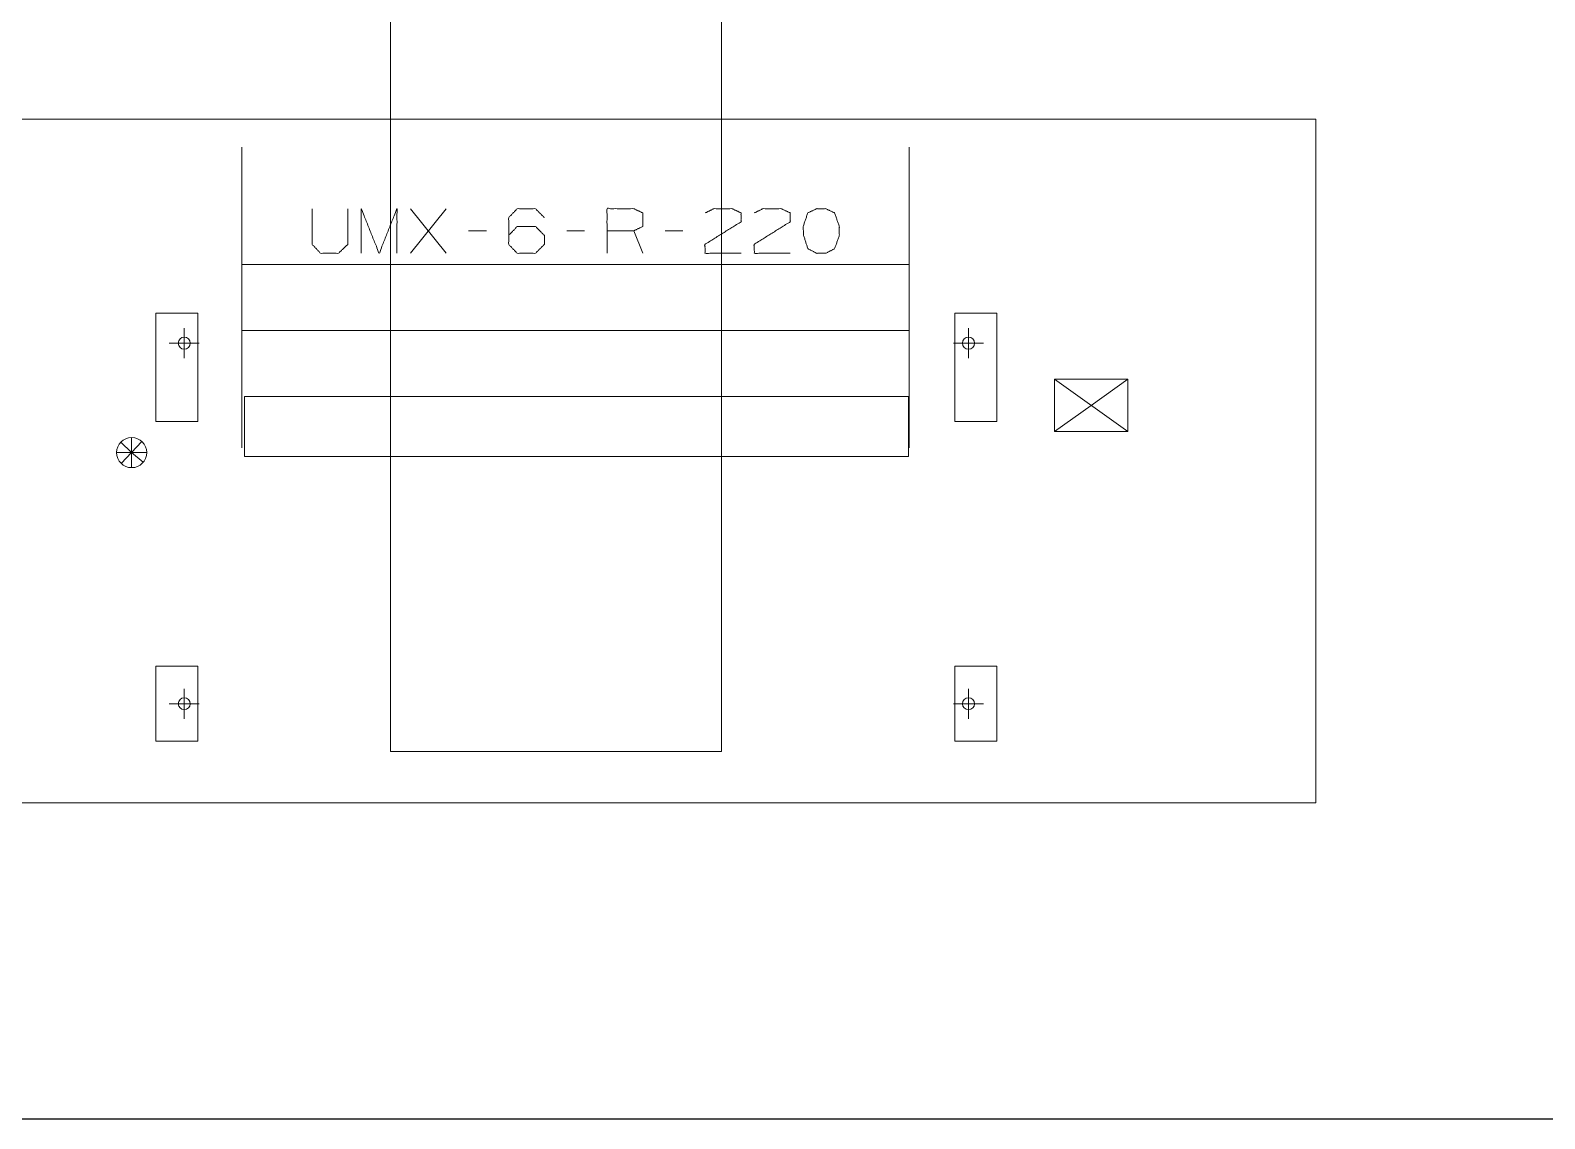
# Model space of a CAD drawing. Header units: millimetres. Extents: x 3056 to 110866, y 16649 to 58349.
# Drawn here: x 78308 to 83344, y 16649 to 20269 of the extents above; entities that cross this region are included whole.
import ezdxf

# ---------------------------------------------------------------- set-up
doc = ezdxf.new("R2010")
doc.units = ezdxf.units.MM
doc.layers.add('1', color=7, linetype='Continuous', true_color=0xffffff)

msp = doc.modelspace()

# ---------------------------------------------------------------- linework, layer by layer
at = {"layer": '1', "color": 143, "linetype": 'Continuous', "lineweight": 13}
for p, q in [((79506.5, 54003.3), (79506.5, 17870.4)), ((80606.5, 17870.4), (80606.5, 53903.3)), ((110866.5, 16649.3), (3056.5, 16649.3))]:
    msp.add_line(p, q, dxfattribs=at)
at = {"layer": '1', "color": 80, "linetype": 'Continuous', "lineweight": 13}
for p, q in [((76956.5, 19973.3), (82583.5, 19973.3)), ((76956.5, 19973.3), (82583.5, 19973.3)), ((82583.5, 19973.3), (82583.5, 17699.3)), ((82583.5, 19973.3), (82583.5, 17699.3)), ((79572.6, 19527), (79691.3, 19675.4)), ((79691.3, 19527), (79572.6, 19675.4)), ((79825.1, 19602), (79765.7, 19602)), ((80151.9, 19602), (80092.6, 19602)), ((80345.1, 19527), (80315.4, 19602)), ((80478.8, 19602), (80419.4, 19602)), ((81231.5, 19489.5), (79011.5, 19489.5)), ((78726, 19328.3), (78726, 18968.3)), ((78866, 19328.3), (78726, 19328.3)), ((78866, 18968.3), (78866, 19328.3)), ((81523, 19328.3), (81383, 19328.3)), ((81383, 19328.3), (81383, 18968.3)), ((81523, 18968.3), (81523, 19328.3)), ((78820.5, 19278.3), (78820.5, 19178.3)), ((79011.5, 19270.4), (81231.5, 19270.4)), ((81428.5, 19278.3), (81428.5, 19178.3)), ((78770.5, 19228.3), (78870.5, 19228.3)), ((81378.5, 19228.3), (81478.5, 19228.3)), ((81714.5, 18934.3), (81714.5, 19108.3)), ((81958.5, 18934.3), (81714.5, 19108.3)), ((81714.5, 19108.3), (81958.5, 19108.3)), ((81958.5, 19108.3), (81836.5, 19021.3)), ((81958.5, 19108.3), (81958.5, 18934.3)), ((79020.5, 19051.3), (81228.5, 19051.3)), ((79020.5, 18851.3), (79020.5, 19051.3)), ((81228.5, 19051.3), (81228.5, 18851.3)), ((81714.5, 18934.3), (81836.5, 19021.3)), ((78726, 18968.3), (78866, 18968.3)), ((81383, 18968.3), (81523, 18968.3)), ((78645.5, 18864.3), (78609.1, 18898.6)), ((78645.5, 18864.3), (78645.5, 18914.3)), ((78645.5, 18864.3), (78679.8, 18900.7)), ((81958.5, 18934.3), (81714.5, 18934.3)), ((78645.5, 18864.3), (78595.5, 18864.3)), ((78645.5, 18864.3), (78611.1, 18827.9)), ((78645.5, 18864.3), (78684.3, 18832.8)), ((78645.5, 18864.3), (78645.5, 18814.3)), ((78645.5, 18864.3), (78695.5, 18864.3)), ((81228.5, 18851.3), (79020.5, 18851.3)), ((78726, 18154.3), (78726, 17904.3)), ((78866, 18154.3), (78726, 18154.3)), ((78866, 17904.3), (78866, 18154.3)), ((81383, 18154.3), (81383, 17904.3)), ((81523, 18154.3), (81383, 18154.3)), ((81523, 17904.3), (81523, 18154.3)), ((78820.5, 18079.3), (78820.5, 17979.3)), ((81428.5, 18079.3), (81428.5, 17979.3)), ((78770.5, 18029.3), (78870.5, 18029.3)), ((81378.5, 18029.3), (81478.5, 18029.3)), ((78726, 17904.3), (78866, 17904.3)), ((81383, 17904.3), (81523, 17904.3)), ((82583.5, 17699.3), (76956.5, 17699.3)), ((82583.5, 17699.3), (76956.5, 17699.3))]:
    msp.add_line(p, q, dxfattribs=at)
at = {"layer": '1', "color": 9, "linetype": 'Continuous', "lineweight": 13}
for p, q in [((79506.5, 18649.3), (79506.5, 17870.4)), ((80606.5, 17870.4), (80606.5, 18649.3)), ((79506.5, 17870.4), (80606.5, 17870.4))]:
    msp.add_line(p, q, dxfattribs=at)
at = {"layer": '1', "color": 143, "linetype": 'Continuous', "lineweight": 25}
msp.add_line((3056.5, 16649.3), (110866.5, 16649.3), dxfattribs=at)
at = {"layer": '1', "color": 43, "linetype": 'Continuous', "lineweight": 13}
msp.add_line((110866.5, 16649.3), (3056.5, 16649.3), dxfattribs=at)
msp.add_line((110866.5, 16649.3), (3056.5, 16649.3), dxfattribs=at)
at = {"layer": '1', "color": 43, "linetype": 'Continuous', "lineweight": 25}
msp.add_line((3056.5, 16649.3), (110866.5, 16649.3), dxfattribs=at)
msp.add_line((3056.5, 16649.3), (110866.5, 16649.3), dxfattribs=at)
at = {"layer": '1', "color": 80, "linetype": 'Continuous', "lineweight": 13}
for centre, radius in [((78820.5, 19228.3), 20), ((81428.5, 19228.3), 20), ((78645.5, 18864.3), 50), ((78820.5, 18029.3), 20), ((81428.5, 18029.3), 20)]:
    msp.add_circle(centre, radius, dxfattribs=at)
for points, knots in [([(79011.5, 19879.9), (79011.5, 19879.8), (79011.5, 19879.5), (79011.5, 19879.3), (79011.5, 19878.6), (79011.5, 19877.8), (79011.5, 19876.8), (79011.5, 19875.5), (79011.5, 19874.1), (79011.5, 19872.4), (79011.5, 19870.6), (79011.5, 19868.5), (79011.5, 19866.2), (79011.5, 19863.8), (79011.5, 19861.1), (79011.5, 19858.2), (79011.5, 19855.1), (79011.5, 19851.9), (79011.5, 19848.4), (79011.5, 19844.7), (79011.5, 19840.9), (79011.5, 19836.8), (79011.5, 19832.6), (79011.5, 19828.2), (79011.5, 19823.6), (79011.5, 19818.8), (79011.5, 19813.8), (79011.5, 19808.6), (79011.5, 19803.3), (79011.5, 19797.8), (79011.5, 19792.1), (79011.5, 19789.2), (79011.5, 19783.3), (79011.5, 19777.1), (79011.5, 19770.9), (79011.5, 19764.4), (79011.5, 19761.1), (79011.5, 19754.4), (79011.5, 19747.6), (79011.5, 19740.6), (79011.5, 19733.5), (79011.5, 19726.2), (79011.5, 19722.5), (79011.5, 19715), (79011.5, 19707.4), (79011.5, 19699.6), (79011.5, 19691.7), (79011.5, 19683.7), (79011.5, 19675.5), (79011.5, 19667.2), (79011.5, 19663), (79011.5, 19654.5), (79011.5, 19645.9), (79011.5, 19637.3), (79011.5, 19628.5), (79011.5, 19619.6), (79011.5, 19610.6), (79011.5, 19601.5), (79011.5, 19592.3), (79011.5, 19583), (79011.5, 19573.6), (79011.5, 19564.2), (79011.5, 19554.7), (79011.5, 19545.1), (79011.5, 19535.4), (79011.5, 19530.6), (79011.5, 19520.8), (79011.5, 19511), (79011.5, 19501.1), (79011.5, 19491.2), (79011.5, 19481.2), (79011.5, 19471.2), (79011.5, 19461.2), (79011.5, 19451.1), (79011.5, 19441), (79011.5, 19430.9), (79011.5, 19420.7), (79011.5, 19410.5), (79011.5, 19400.3), (79011.5, 19390.1), (79011.5, 19379.9)], [0, 0, 0.000209, 0.000833, 0.001352, 0.002601, 0.004262, 0.006339, 0.008829, 0.011734, 0.015047, 0.018772, 0.022905, 0.027443, 0.032388, 0.037732, 0.043479, 0.049625, 0.056166, 0.063098, 0.070421, 0.078131, 0.086225, 0.0947, 0.10355, 0.112773, 0.122367, 0.132323, 0.142645, 0.153321, 0.164348, 0.175723, 0.181499, 0.193389, 0.205613, 0.218167, 0.23105, 0.237649, 0.251007, 0.264678, 0.278654, 0.292931, 0.307501, 0.314859, 0.329858, 0.345138, 0.36069, 0.37651, 0.392588, 0.408919, 0.425495, 0.433903, 0.450836, 0.467995, 0.485378, 0.502973, 0.520776, 0.538779, 0.556971, 0.575352, 0.593907, 0.612629, 0.631515, 0.650554, 0.669739, 0.689059, 0.698754, 0.718267, 0.737899, 0.757637, 0.777478, 0.797411, 0.81743, 0.837522, 0.857683, 0.877905, 0.898175, 0.91849, 0.938839, 0.959212, 0.979601, 1, 1]), ([(81231.5, 19379.9), (81231.5, 19390.1), (81231.5, 19400.3), (81231.5, 19410.5), (81231.5, 19420.7), (81231.5, 19430.9), (81231.5, 19441), (81231.5, 19451.1), (81231.5, 19461.2), (81231.5, 19471.2), (81231.5, 19481.2), (81231.5, 19491.2), (81231.5, 19501.1), (81231.5, 19511), (81231.5, 19520.8), (81231.5, 19530.6), (81231.5, 19540.3), (81231.5, 19549.9), (81231.5, 19559.4), (81231.5, 19568.9), (81231.5, 19578.3), (81231.5, 19587.7), (81231.5, 19596.9), (81231.5, 19601.5), (81231.5, 19610.6), (81231.5, 19619.6), (81231.5, 19628.5), (81231.5, 19637.3), (81231.5, 19645.9), (81231.5, 19654.5), (81231.5, 19663), (81231.5, 19671.3), (81231.5, 19679.6), (81231.5, 19687.7), (81231.5, 19695.6), (81231.5, 19703.5), (81231.5, 19711.2), (81231.5, 19718.8), (81231.5, 19726.2), (81231.5, 19733.5), (81231.5, 19740.6), (81231.5, 19744.2), (81231.5, 19751.1), (81231.5, 19757.8), (81231.5, 19764.4), (81231.5, 19770.9), (81231.5, 19777.1), (81231.5, 19783.3), (81231.5, 19786.2), (81231.5, 19792.1), (81231.5, 19797.8), (81231.5, 19803.3), (81231.5, 19808.6), (81231.5, 19813.8), (81231.5, 19816.3), (81231.5, 19821.2), (81231.5, 19825.9), (81231.5, 19830.4), (81231.5, 19832.6), (81231.5, 19836.8), (81231.5, 19840.9), (81231.5, 19844.7), (81231.5, 19848.4), (81231.5, 19851.9), (81231.5, 19855.1), (81231.5, 19856.7), (81231.5, 19859.7), (81231.5, 19862.5), (81231.5, 19865), (81231.5, 19867.4), (81231.5, 19869.6), (81231.5, 19871.5), (81231.5, 19872.4), (81231.5, 19874.1), (81231.5, 19875.5), (81231.5, 19876.8), (81231.5, 19877.8), (81231.5, 19878.6), (81231.5, 19879.3), (81231.5, 19879.7), (81231.5, 19879.9), (81231.5, 19879.9)], [0, 0, 0.020399, 0.040788, 0.061161, 0.08151, 0.101825, 0.122095, 0.142317, 0.162478, 0.18257, 0.202589, 0.222522, 0.242363, 0.262101, 0.281733, 0.301246, 0.320635, 0.339889, 0.359002, 0.377968, 0.396774, 0.415414, 0.433885, 0.443029, 0.461221, 0.479224, 0.497027, 0.514622, 0.532005, 0.549164, 0.566097, 0.582792, 0.599246, 0.61545, 0.631399, 0.647086, 0.6625, 0.67764, 0.692499, 0.707069, 0.721346, 0.728411, 0.742235, 0.75575, 0.76895, 0.781833, 0.794387, 0.806611, 0.812556, 0.824277, 0.835652, 0.846679, 0.857355, 0.867677, 0.872746, 0.882522, 0.891931, 0.900969, 0.9053, 0.913775, 0.921869, 0.929579, 0.936902, 0.943834, 0.950375, 0.953547, 0.959492, 0.965041, 0.970187, 0.974928, 0.979265, 0.983194, 0.984953, 0.988266, 0.991171, 0.993661, 0.995738, 0.997399, 0.998648, 0.999479, 0.999897, 1, 1]), ([(79245.7, 19675.4), (79245.7, 19556.7), (79273.8, 19527), (79333.2, 19527), (79364.4, 19556.7), (79364.4, 19675.4)], [0, 0, 0.311783, 0.419154, 0.575052, 0.688217, 1, 1]), ([(79409.1, 19527), (79409.1, 19675.4), (79468.5, 19527), (79527.9, 19675.4), (79527.9, 19527)], [0, 0, 0.240728, 0.499998, 0.759272, 1, 1]), ([(79899.4, 19586.4), (79927.6, 19616.1), (79988.5, 19616.1), (80018.2, 19586.4), (80018.2, 19556.7), (79988.5, 19527), (79927.6, 19527), (79899.4, 19556.7), (79899.4, 19645.7), (79927.6, 19675.4), (79988.5, 19675.4), (80018.2, 19645.7)], [0, 0, 0.074327, 0.185084, 0.26139, 0.315347, 0.391653, 0.502411, 0.576737, 0.73861, 0.812937, 0.923694, 1, 1]), ([(80226.3, 19527), (80226.3, 19675.4), (80315.4, 19675.4), (80345.1, 19661.4), (80345.1, 19616.1), (80315.4, 19602), (80226.3, 19602)], [0, 0, 0.339228, 0.542768, 0.617837, 0.721391, 0.79646, 1, 1]), ([(80553.2, 19661.4), (80581.3, 19675.4), (80642.3, 19675.4), (80671.9, 19661.4), (80671.9, 19631.7), (80551.6, 19556.7), (80553.2, 19527), (80671.9, 19527)], [0, 0, 0.070635, 0.20751, 0.281308, 0.347995, 0.666472, 0.733251, 1, 1]), ([(80716.6, 19661.4), (80744.8, 19675.4), (80805.7, 19675.4), (80835.4, 19661.4), (80835.4, 19631.7), (80715.1, 19556.7), (80716.6, 19527), (80835.4, 19527)], [0, 0, 0.070626, 0.207517, 0.281307, 0.347997, 0.666473, 0.733255, 1, 1]), ([(80953.5, 19527), (80983.2, 19542.6), (80998.8, 19586.4), (80998.8, 19616.1), (80983.2, 19661.4), (80953.5, 19675.4), (80923.8, 19675.4), (80894.1, 19661.4), (80878.5, 19616.1), (80880.1, 19586.4), (80894.1, 19542.6), (80923.8, 19527), (80953.5, 19527)], [0, 0, 0.076278, 0.181892, 0.249385, 0.35835, 0.43304, 0.50053, 0.57521, 0.684179, 0.751765, 0.856242, 0.93251, 1, 1]), ([(79011.5, 19379.9), (79011.5, 19374.8), (79011.5, 19364.6), (79011.5, 19354.5), (79011.5, 19344.3), (79011.5, 19334.1), (79011.5, 19324), (79011.5, 19313.8), (79011.5, 19303.7), (79011.5, 19293.7), (79011.5, 19283.7), (79011.5, 19273.7), (79011.5, 19263.7), (79011.5, 19253.8), (79011.5, 19244), (79011.5, 19234.2), (79011.5, 19224.5), (79011.5, 19214.8), (79011.5, 19205.2), (79011.5, 19195.7), (79011.5, 19186.3), (79011.5, 19176.9), (79011.5, 19167.6), (79011.5, 19158.4), (79011.5, 19149.3), (79011.5, 19140.3), (79011.5, 19131.4), (79011.5, 19122.6), (79011.5, 19113.9), (79011.5, 19105.4), (79011.5, 19096.9), (79011.5, 19088.5), (79011.5, 19080.3), (79011.5, 19072.2), (79011.5, 19064.2), (79011.5, 19056.4), (79011.5, 19048.7), (79011.5, 19041.1), (79011.5, 19033.7), (79011.5, 19030), (79011.5, 19022.8), (79011.5, 19015.7), (79011.5, 19012.3), (79011.5, 19005.5), (79011.5, 18998.8), (79011.5, 18992.3), (79011.5, 18989), (79011.5, 18982.8), (79011.5, 18976.6), (79011.5, 18970.7), (79011.5, 18964.9), (79011.5, 18959.3), (79011.5, 18953.9), (79011.5, 18948.6), (79011.5, 18943.6), (79011.5, 18938.7), (79011.5, 18934), (79011.5, 18929.5), (79011.5, 18925.1), (79011.5, 18921), (79011.5, 18917), (79011.5, 18913.3), (79011.5, 18909.7), (79011.5, 18908), (79011.5, 18904.8), (79011.5, 18901.7), (79011.5, 18898.8), (79011.5, 18896.1), (79011.5, 18893.7), (79011.5, 18891.4), (79011.5, 18889.3), (79011.5, 18887.5), (79011.5, 18885.8), (79011.5, 18884.4), (79011.5, 18883.1), (79011.5, 18882.1), (79011.5, 18881.2), (79011.5, 18880.6), (79011.5, 18880.2), (79011.5, 18880), (79011.5, 18879.9)], [0, 0, 0.0102, 0.030594, 0.050975, 0.071334, 0.091665, 0.111958, 0.132204, 0.152395, 0.172524, 0.19258, 0.212553, 0.232442, 0.252232, 0.271917, 0.291489, 0.310941, 0.330261, 0.349446, 0.368485, 0.387368, 0.406093, 0.424648, 0.443026, 0.461221, 0.479224, 0.497027, 0.514622, 0.532003, 0.549164, 0.566097, 0.582792, 0.599246, 0.61545, 0.631399, 0.647083, 0.6625, 0.67764, 0.692499, 0.699857, 0.714282, 0.728408, 0.735322, 0.74899, 0.762349, 0.77539, 0.78183, 0.794387, 0.806611, 0.818501, 0.83005, 0.841253, 0.852106, 0.862605, 0.872743, 0.88252, 0.891928, 0.900967, 0.909632, 0.917916, 0.925819, 0.933336, 0.940463, 0.943834, 0.950375, 0.956518, 0.962265, 0.967612, 0.972555, 0.977095, 0.981228, 0.984951, 0.988266, 0.991168, 0.993661, 0.995738, 0.997399, 0.998648, 0.999479, 0.999894, 1, 1]), ([(81231.5, 18879.9), (81231.5, 18880), (81231.5, 18880.4), (81231.5, 18880.6), (81231.5, 18881.2), (81231.5, 18882.1), (81231.5, 18883.1), (81231.5, 18884.4), (81231.5, 18885.8), (81231.5, 18887.5), (81231.5, 18889.3), (81231.5, 18891.4), (81231.5, 18893.7), (81231.5, 18896.1), (81231.5, 18898.8), (81231.5, 18901.7), (81231.5, 18904.8), (81231.5, 18908), (81231.5, 18911.5), (81231.5, 18915.2), (81231.5, 18919), (81231.5, 18923.1), (81231.5, 18927.3), (81231.5, 18931.7), (81231.5, 18936.3), (81231.5, 18941.1), (81231.5, 18946.1), (81231.5, 18951.3), (81231.5, 18956.6), (81231.5, 18962.1), (81231.5, 18967.8), (81231.5, 18973.7), (81231.5, 18979.7), (81231.5, 18985.9), (81231.5, 18992.3), (81231.5, 18995.5), (81231.5, 19002.1), (81231.5, 19008.8), (81231.5, 19015.7), (81231.5, 19022.8), (81231.5, 19030), (81231.5, 19037.4), (81231.5, 19044.9), (81231.5, 19052.5), (81231.5, 19060.3), (81231.5, 19068.2), (81231.5, 19076.2), (81231.5, 19084.4), (81231.5, 19092.7), (81231.5, 19101.1), (81231.5, 19109.6), (81231.5, 19118.3), (81231.5, 19127), (81231.5, 19135.9), (81231.5, 19144.8), (81231.5, 19153.9), (81231.5, 19163), (81231.5, 19172.2), (81231.5, 19181.6), (81231.5, 19186.3), (81231.5, 19195.7), (81231.5, 19205.2), (81231.5, 19214.8), (81231.5, 19224.5), (81231.5, 19229.3), (81231.5, 19239.1), (81231.5, 19244), (81231.5, 19253.8), (81231.5, 19263.7), (81231.5, 19273.7), (81231.5, 19283.7), (81231.5, 19288.7), (81231.5, 19298.7), (81231.5, 19303.7), (81231.5, 19313.8), (81231.5, 19324), (81231.5, 19329), (81231.5, 19339.2), (81231.5, 19349.4), (81231.5, 19359.6), (81231.5, 19369.7), (81231.5, 19379.9)], [0, 0, 0.000209, 0.000833, 0.001352, 0.002601, 0.004262, 0.006339, 0.008832, 0.011734, 0.015049, 0.018772, 0.022905, 0.027445, 0.032388, 0.037735, 0.043482, 0.049625, 0.056166, 0.0631, 0.070424, 0.078134, 0.086228, 0.0947, 0.103553, 0.112776, 0.122367, 0.132326, 0.142645, 0.153321, 0.164348, 0.175726, 0.187444, 0.199501, 0.211891, 0.22461, 0.23105, 0.244253, 0.257768, 0.271592, 0.285718, 0.300143, 0.314859, 0.329861, 0.345141, 0.360693, 0.376512, 0.392588, 0.408919, 0.425497, 0.442312, 0.459361, 0.476633, 0.494122, 0.511826, 0.52973, 0.54783, 0.566118, 0.584586, 0.603228, 0.612632, 0.631515, 0.650554, 0.669739, 0.689059, 0.698754, 0.718269, 0.728083, 0.747768, 0.767558, 0.787447, 0.80742, 0.81743, 0.837525, 0.847605, 0.867796, 0.888042, 0.898178, 0.918493, 0.938839, 0.959212, 0.979603, 1, 1])]:
    msp.add_open_spline(points, degree=1, knots=knots, dxfattribs=at)

doc.saveas('drawing.dxf')
